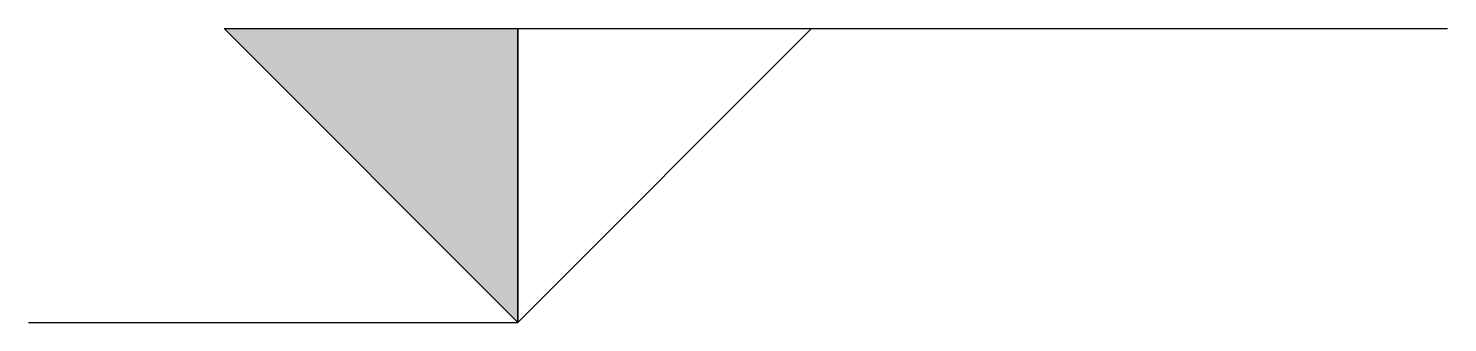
# Model space of a CAD drawing. Extents: x 2952.2 to 3010.2, y 2492.2 to 2504.2.
import ezdxf

# ---------------------------------------------------------------- set-up
doc = ezdxf.new("R2010")
doc.units = 0
doc.header["$LTSCALE"] = 0.5
doc.layers.add('KOT_CIZGI__BEYKENT_', color=120, linetype='CONTINUOUS')

# ---------------------------------------------------------------- blocks, each defined once
blk = doc.blocks.new('*U6')
at = {"layer": 'KOT_CIZGI__BEYKENT_', "linetype": 'CONTINUOUS'}
for p, q in [((2972.214, 2492.217), (2960.214, 2504.217)), ((2972.214, 2504.217), (2972.214, 2492.217))]:
    blk.add_line(p, q, dxfattribs=at)
at = {"layer": 'KOT_CIZGI__BEYKENT_', "linetype": 'CONTINUOUS', "extrusion": (0, 0, -1)}
blk.add_solid([(-2960.214, 2504.217), (-2972.214, 2504.217), (-2972.214, 2492.217)], dxfattribs=at)

msp = doc.modelspace()

# ---------------------------------------------------------------- linework, layer by layer
at = {"layer": 'KOT_CIZGI__BEYKENT_'}
for p, q in [((2960.214, 2504.217), (3010.214, 2504.217)), ((2972.214, 2492.217), (2960.214, 2504.217)), ((2972.214, 2492.217), (2984.214, 2504.217)), ((2972.214, 2492.217), (2972.214, 2504.217)), ((2952.214, 2492.217), (2972.214, 2492.217))]:
    msp.add_line(p, q, dxfattribs=at)

# ---------------------------------------------------------------- block references
at = {"layer": 'KOT_CIZGI__BEYKENT_', "linetype": 'CONTINUOUS'}
msp.add_blockref('*U6', (0, 0), dxfattribs=at)

doc.saveas('drawing.dxf')
